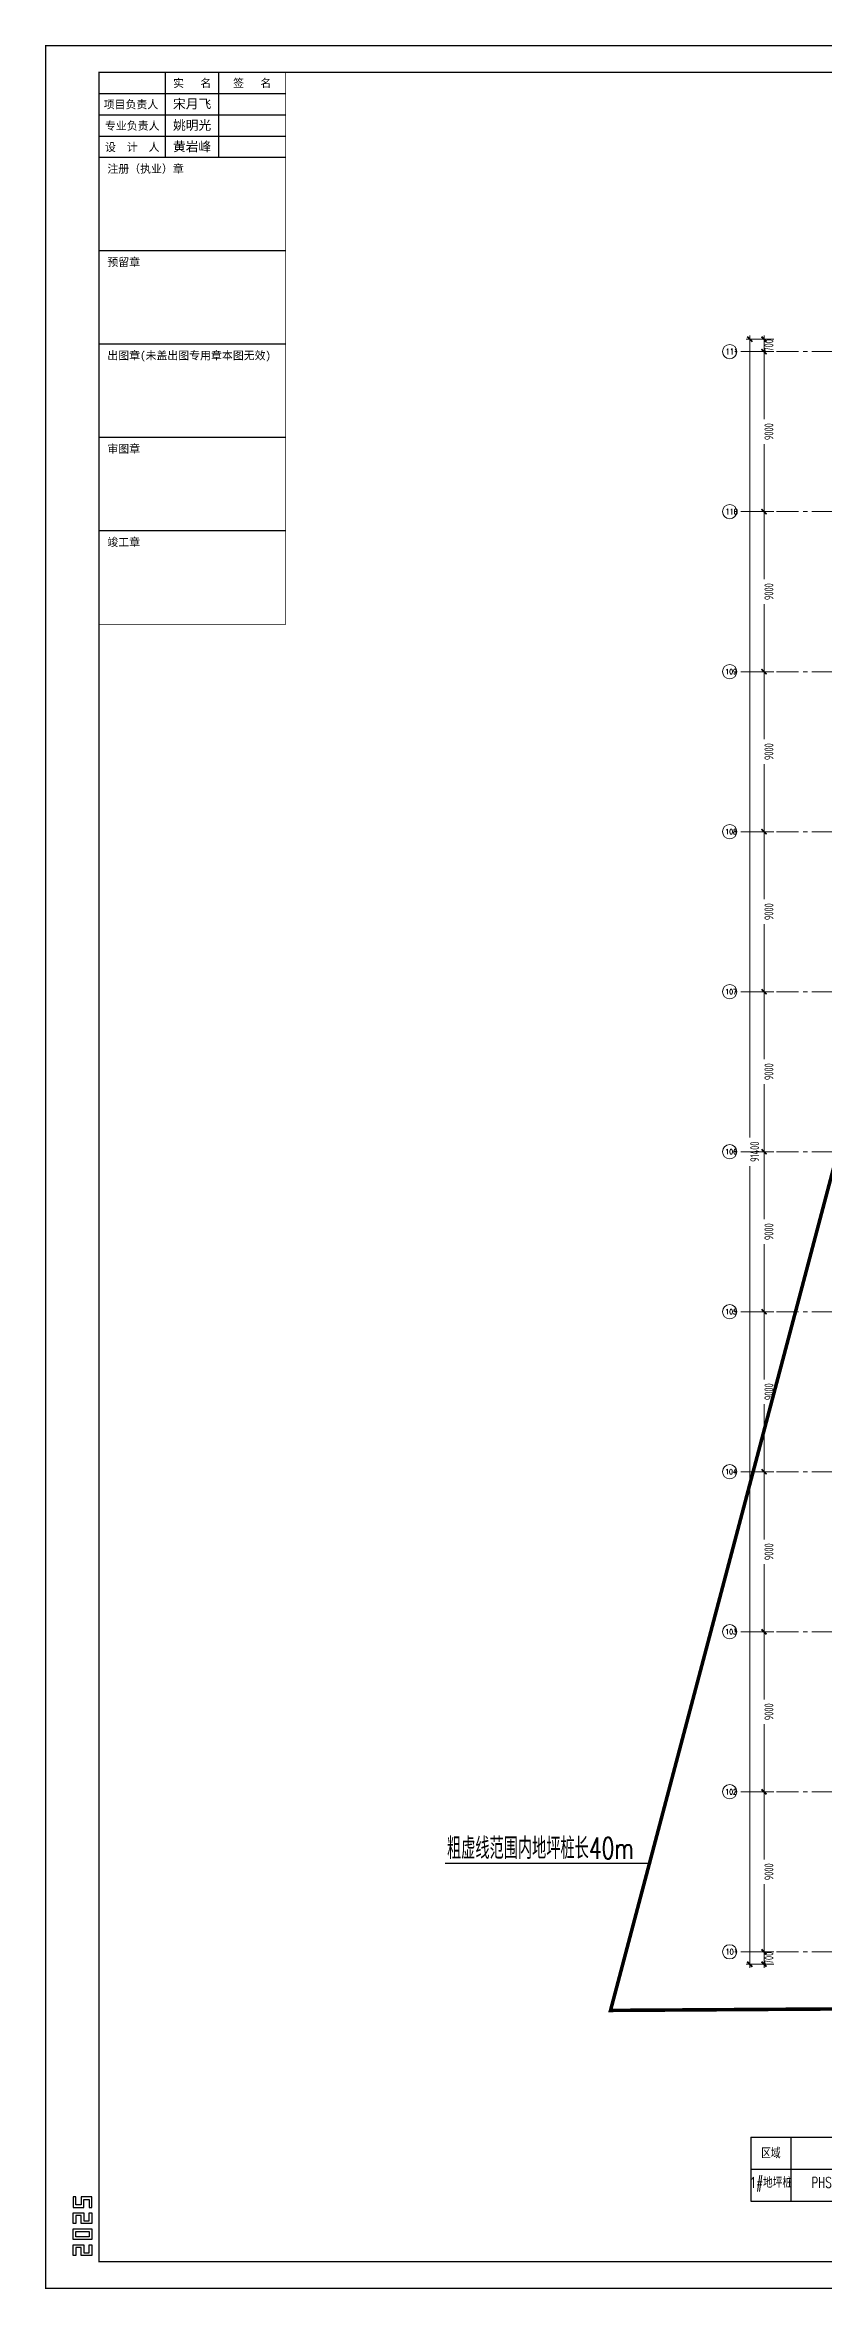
# Model space of a CAD drawing. Extents: x -1201378 to 2367219, y -619313 to 244905.
# Drawn here: x -555756 to -511978, y 118680 to 244905 of the extents above; entities that cross this region are included whole.
import ezdxf
from ezdxf.enums import TextEntityAlignment as Align

# ---------------------------------------------------------------- set-up
doc = ezdxf.new("R2010")
doc.units = 0
doc.header["$LTSCALE"] = 1000
doc.linetypes.add('CENTER', pattern=[2, 1.25, -0.25, 0.25, -0.25])
doc.linetypes.add('DASH', pattern=[0.35, 0.25, -0.1])
doc.layers.get('0').update_dxf_attribs({"linetype": 'CONTINUOUS'})
doc.layers.get('Defpoints').update_dxf_attribs({"linetype": 'CONTINUOUS'})
for name, color, linetype in [('0-cxFrame', 155, 'CONTINUOUS'), ('qianming', 155, 'CONTINUOUS'), ('S-SGJ', 21, 'CONTINUOUS')]:
    doc.layers.add(name, color=color, linetype=linetype)
for name, color, linetype, lineweight in [('0-cxText', 131, 'CONTINUOUS', 25), ('S-axis', 111, 'CONTINUOUS', 0), ('S-dote', 5, 'CENTER', 0)]:
    doc.layers.add(name, color=color, linetype=linetype, lineweight=lineweight)
doc.styles.add('_TCH_AXIS', font='COMPLEX', dxfattribs={"bigfont": 'GBCBIG'})
doc.styles.add('cx_biaoti', font='')
doc.styles.add('cx_tuming', font='simhei.ttf')
doc.styles.add('cx_tuqian1', font='')
doc.styles.add('SS1', font='tj-romans1.shx', dxfattribs={"width": 0.7, "bigfont": 'tj-hztxt1.shx'})
doc.styles.add('TSSD_Dimension', font='tssdeng.shx', dxfattribs={"width": 0.7, "bigfont": 'hztxt.shx'})
doc.styles.add('图框宋体', font='', dxfattribs={"width": 0.75})
doc.styles.add('黑体', font='simhei.ttf', dxfattribs={"width": 0.8})
doc.styles.get('cx_biaoti').set_extended_font_data('SimSun')
doc.styles.get('cx_tuqian1').set_extended_font_data('SimSun')
doc.styles.get('图框宋体').set_extended_font_data('SimSun')
doc.dimstyles.new('TSSD_200_200', dxfattribs={"dimtxt": 500, "dimasz": 200, "dimexe": 200, "dimexo": 500, "dimgap": 200, "dimtad": 1, "dimdec": 0, "dimzin": 0, "dimdsep": 46, "dimtxsty": 'TSSD_Dimension', "dimblk": 'ARCHTICK', "dimcen": 0, "dimdle": 200, "dimclrt": 7, "dimadec": 0, "dimazin": 0, "dimtfac": 1, "dimtdec": 0, "dimtix": 1, "dimtmove": 2, "dimatfit": 3, "dimfxl": 1, "dimtolj": 1, "dimtzin": 0, "dimarcsym": 0})

# ---------------------------------------------------------------- blocks, each defined once
blk = doc.blocks.new('zjcx_lan_xinxi(Dragon)')
for p, q in [((7000, -3200), (0, -3200)), ((7000, -6700), (0, -6700)), ((7000, -10200), (0, -10200)), ((7000, -13700), (0, -13700)), ((7000, -17200), (0, -17200))]:
    blk.add_line(p, q)
at = {"const_width": 25}
blk.add_lwpolyline([(0, -20700), (7000, -20700), (7000, 0), (0, 0)], close=True, dxfattribs=at)
for points in [[(2500, -3200), (2500, 0)], [(4500, -3200), (4500, 0)], [(0, -800), (7000, -800)], [(0, -1600), (7000, -1600)], [(0, -2400), (7000, -2400)]]:
    blk.add_lwpolyline(points)
for points in [[(7000, -3200), (7000, 0)], [(0, -3200), (7000, -3200)], [(0, -20700), (7000, -20700), (7000, -3200)], [(0, -20700), (7000, -20700)]]:
    blk.add_lwpolyline(points, dxfattribs=at)
at = {"style": '图框宋体'}
for s, p in [('实   名', (3500, -400)), ('签   名', (5750, -400)), ('项目负责人', (1204, -1200)), ('专业负责人', (1250, -2000)), ('设  计  人', (1250, -2800))]:
    blk.add_text(s, height=300, dxfattribs=at).set_placement(p, align=Align.MIDDLE)
for s, p in [('注册（执业）章', (318, -3771)), ('预留章', (318, -7271)), ('出图章(未盖出图专用章本图无效)', (318, -10771)), ('审图章', (318, -14271)), ('竣工章', (318, -17771))]:
    blk.add_text(s, height=300, dxfattribs=at).set_placement(p)
blk = doc.blocks.new('T-信息(Dragon)')
at = {"layer": '0-cxFrame'}
blk.add_blockref('zjcx_lan_xinxi(Dragon)', (0, 0), dxfattribs=at)
at = {"layer": 'qianming', "color": 3, "style": 'cx_biaoti'}
for s, p in [('宋月飞', (3497, -1185)), ('姚明光', (3497, -1985)), ('黄岩峰', (3497, -2785))]:
    blk.add_text(s, height=350, dxfattribs=at).set_placement(p, align=Align.MIDDLE_CENTER)
blk = doc.blocks.new('TK22.A0 L(Dragon)')
at = {"layer": '0-cxFrame', "color": 7, "const_width": 0.5}
blk.add_lwpolyline([(0, 0), (-1486, 0), (-1486, 841), (0, 841)], close=True, dxfattribs=at)
at = {"layer": '0-cxFrame', "const_width": 0.5}
blk.add_lwpolyline([(-80, 10), (-1466, 10), (-1466, 831), (-80, 831)], close=True, dxfattribs=at)
at = {"layer": 'Defpoints', "color": 2}
for points in [[(-1474.6, 34.37), (-1475.6, 34.37), (-1475.6, 30.37), (-1471.6, 30.37), (-1471.6, 33.37), (-1469.6, 33.37), (-1469.6, 30.37), (-1468.6, 30.37), (-1468.6, 34.37), (-1472.6, 34.37), (-1472.6, 31.37), (-1474.6, 31.37), (-1474.6, 34.37)], [(-1474.6, 24.37), (-1475.6, 24.37), (-1475.6, 28.37), (-1471.6, 28.37), (-1471.6, 25.37), (-1469.6, 25.37), (-1469.6, 28.37), (-1468.6, 28.37), (-1468.6, 24.37), (-1472.6, 24.37), (-1472.6, 27.37), (-1474.6, 27.37), (-1474.6, 24.37)], [(-1474.6, 12.37), (-1475.6, 12.37), (-1475.6, 16.37), (-1471.6, 16.37), (-1471.6, 13.37), (-1469.6, 13.37), (-1469.6, 16.37), (-1468.6, 16.37), (-1468.6, 12.37), (-1472.6, 12.37), (-1472.6, 15.37), (-1474.6, 15.37), (-1474.6, 12.37)]]:
    blk.add_lwpolyline(points, dxfattribs=at)
for points in [[(-1475.6, 18.37), (-1475.6, 22.37), (-1468.6, 22.37), (-1468.6, 18.37)], [(-1474.6, 19.37), (-1474.6, 21.37), (-1469.6, 21.37), (-1469.6, 19.37)]]:
    blk.add_lwpolyline(points, close=True, dxfattribs=at)
at = {"layer": '0-cxFrame', "xscale": 0.009999999999999998, "yscale": 0.009999999999999998, "zscale": 0.009999999999999998}
blk.add_blockref('T-信息(Dragon)', (-1466, 831), dxfattribs=at)
at = {"style": '黑体', "flags": 4}
blk.add_attdef('图幅', text='', height=3.3, dxfattribs=at).set_placement((-40, 3), align=Align.RIGHT)
at = {"layer": '0-cxText', "flags": 4}
for tag, height, style, p in [('建设单位', 3.5, 'cx_tuming', (-45, 240)), ('项目名称', 3.5, 'cx_tuming', (-45, 210)), ('子项名称', 3.5, 'cx_tuming', (-45, 180)), ('工程编号', 3.3, 'cx_tuqian1', (-35, 165)), ('图名1', 3.5, 'cx_tuming', (-45, 87)), ('图名2', 3.5, 'cx_tuming', (-45, 79)), ('图名3', 3.5, 'cx_tuming', (-45, 71)), ('出图日期', 3.3, 'cx_tuqian1', (-39, 60)), ('专业', 3.3, 'cx_tuqian1', (-55, 52)), ('图号', 3.3, 'cx_tuqian1', (-55, 44)), ('版次', 3.3, 'cx_tuqian1', (-20, 44))]:
    blk.add_attdef(tag, text='', height=height, dxfattribs=dict(at, style=style)).set_placement(p, align=Align.MIDDLE)
at = {"layer": 'Defpoints', "color": 6, "flags": 4}
for tag, height, style, p in [('tufu', 3.3, '黑体', (-12, 12)), ('dwfname', 4, 'cx_tuqian1', (-80, 3))]:
    blk.add_attdef(tag, text='', height=height, dxfattribs=dict(at, style=style)).set_placement(p, align=Align.RIGHT)
blk = doc.blocks.new('_ArchTick')
at = {"color": 0, "linetype": 'ByBlock', "const_width": 0.5}
blk.add_lwpolyline([(-0.71, -0.71), (0.71, 0.71)], dxfattribs=at)
blk = doc.blocks.new('*D2981')
at = {"layer": 'Defpoints', "color": 0, "transparency": 16777216}
for p in [(-215303, 25027), (-214244, 25027), (-214244, 24327)]:
    blk.add_point(p, dxfattribs=at)
at = {"layer": 'S-axis', "color": 0, "lineweight": -2, "transparency": 16777216}
for p, q in [((-214744, 25027), (-215503, 25027)), ((-214744, 24327), (-215503, 24327)), ((-215303, 24127), (-215303, 25227))]:
    blk.add_line(p, q, dxfattribs=at)
at = {"layer": 'S-axis', "color": 0, "lineweight": -2, "transparency": 16777216, "xscale": 200, "yscale": 200, "zscale": 200}
for p, rotation in [((-215303, 25027), 90), ((-215303, 24327), 270)]:
    blk.add_blockref('_ArchTick', p, dxfattribs=dict(at, rotation=rotation))
at = {"layer": 'S-axis', "color": 7, "transparency": 16777216, "insert": (-215028, 24677), "char_height": 500, "attachment_point": 5, "rotation": 90, "style": 'TSSD_Dimension'}
blk.add_mtext('\\A1;700', dxfattribs=at)
blk = doc.blocks.new('*D2982')
at = {"layer": 'Defpoints', "color": 0, "transparency": 16777216}
for p in [(-215303, 34027), (-214244, 34027), (-214244, 25027)]:
    blk.add_point(p, dxfattribs=at)
at = {"layer": 'S-axis', "color": 0, "lineweight": -2, "transparency": 16777216}
for p, q in [((-215303, 34227), (-215303, 30225)), ((-214744, 34027), (-215503, 34027)), ((-215303, 24827), (-215303, 28829)), ((-214744, 25027), (-215503, 25027))]:
    blk.add_line(p, q, dxfattribs=at)
at = {"layer": 'S-axis', "color": 0, "lineweight": -2, "transparency": 16777216, "xscale": 200, "yscale": 200, "zscale": 200}
for p, rotation in [((-215303, 34027), 90), ((-215303, 25027), 270)]:
    blk.add_blockref('_ArchTick', p, dxfattribs=dict(at, rotation=rotation))
at = {"layer": 'S-axis', "color": 7, "transparency": 16777216, "insert": (-215028, 29527), "char_height": 500, "attachment_point": 5, "rotation": 90, "style": 'TSSD_Dimension'}
blk.add_mtext('\\A1;9000', dxfattribs=at)
blk = doc.blocks.new('*D2983')
at = {"layer": 'Defpoints', "color": 0, "transparency": 16777216}
for p in [(-215303, 43027), (-214244, 43027), (-214244, 34027)]:
    blk.add_point(p, dxfattribs=at)
at = {"layer": 'S-axis', "color": 0, "lineweight": -2, "transparency": 16777216}
for p, q in [((-214744, 43027), (-215503, 43027)), ((-215303, 43227), (-215303, 39225)), ((-215303, 33827), (-215303, 37829)), ((-214744, 34027), (-215503, 34027))]:
    blk.add_line(p, q, dxfattribs=at)
at = {"layer": 'S-axis', "color": 0, "lineweight": -2, "transparency": 16777216, "xscale": 200, "yscale": 200, "zscale": 200}
for p, rotation in [((-215303, 43027), 90), ((-215303, 34027), 270)]:
    blk.add_blockref('_ArchTick', p, dxfattribs=dict(at, rotation=rotation))
at = {"layer": 'S-axis', "color": 7, "transparency": 16777216, "insert": (-215028, 38527), "char_height": 500, "attachment_point": 5, "rotation": 90, "style": 'TSSD_Dimension'}
blk.add_mtext('\\A1;9000', dxfattribs=at)
blk = doc.blocks.new('*D2984')
at = {"layer": 'Defpoints', "color": 0, "transparency": 16777216}
for p in [(-215303, 52027), (-214244, 52027), (-214244, 43027)]:
    blk.add_point(p, dxfattribs=at)
at = {"layer": 'S-axis', "color": 0, "lineweight": -2, "transparency": 16777216}
for p, q in [((-214744, 52027), (-215503, 52027)), ((-215303, 52227), (-215303, 48225)), ((-215303, 42827), (-215303, 46829)), ((-214744, 43027), (-215503, 43027))]:
    blk.add_line(p, q, dxfattribs=at)
at = {"layer": 'S-axis', "color": 0, "lineweight": -2, "transparency": 16777216, "xscale": 200, "yscale": 200, "zscale": 200}
for p, rotation in [((-215303, 52027), 90), ((-215303, 43027), 270)]:
    blk.add_blockref('_ArchTick', p, dxfattribs=dict(at, rotation=rotation))
at = {"layer": 'S-axis', "color": 7, "transparency": 16777216, "insert": (-215028, 47527), "char_height": 500, "attachment_point": 5, "rotation": 90, "style": 'TSSD_Dimension'}
blk.add_mtext('\\A1;9000', dxfattribs=at)
blk = doc.blocks.new('*D2985')
at = {"layer": 'Defpoints', "color": 0, "transparency": 16777216}
for p in [(-215303, 61027), (-214244, 61027), (-214244, 52027)]:
    blk.add_point(p, dxfattribs=at)
at = {"layer": 'S-axis', "color": 0, "lineweight": -2, "transparency": 16777216}
for p, q in [((-214744, 61027), (-215503, 61027)), ((-215303, 61227), (-215303, 57225)), ((-215303, 51827), (-215303, 55829)), ((-214744, 52027), (-215503, 52027))]:
    blk.add_line(p, q, dxfattribs=at)
at = {"layer": 'S-axis', "color": 0, "lineweight": -2, "transparency": 16777216, "xscale": 200, "yscale": 200, "zscale": 200}
for p, rotation in [((-215303, 61027), 90), ((-215303, 52027), 270)]:
    blk.add_blockref('_ArchTick', p, dxfattribs=dict(at, rotation=rotation))
at = {"layer": 'S-axis', "color": 7, "transparency": 16777216, "insert": (-215028, 56527), "char_height": 500, "attachment_point": 5, "rotation": 90, "style": 'TSSD_Dimension'}
blk.add_mtext('\\A1;9000', dxfattribs=at)
blk = doc.blocks.new('*D2986')
at = {"layer": 'Defpoints', "color": 0, "transparency": 16777216}
for p in [(-215303, 70027), (-214244, 70027), (-214244, 61027)]:
    blk.add_point(p, dxfattribs=at)
at = {"layer": 'S-axis', "color": 0, "lineweight": -2, "transparency": 16777216}
for p, q in [((-214744, 70027), (-215503, 70027)), ((-215303, 70227), (-215303, 66225)), ((-215303, 60827), (-215303, 64829)), ((-214744, 61027), (-215503, 61027))]:
    blk.add_line(p, q, dxfattribs=at)
at = {"layer": 'S-axis', "color": 0, "lineweight": -2, "transparency": 16777216, "xscale": 200, "yscale": 200, "zscale": 200}
for p, rotation in [((-215303, 70027), 90), ((-215303, 61027), 270)]:
    blk.add_blockref('_ArchTick', p, dxfattribs=dict(at, rotation=rotation))
at = {"layer": 'S-axis', "color": 7, "transparency": 16777216, "insert": (-215028, 65527), "char_height": 500, "attachment_point": 5, "rotation": 90, "style": 'TSSD_Dimension'}
blk.add_mtext('\\A1;9000', dxfattribs=at)
blk = doc.blocks.new('*D2987')
at = {"layer": 'Defpoints', "color": 0, "transparency": 16777216}
for p in [(-215303, 79027), (-214244, 79027), (-214244, 70027)]:
    blk.add_point(p, dxfattribs=at)
at = {"layer": 'S-axis', "color": 0, "lineweight": -2, "transparency": 16777216}
for p, q in [((-214744, 79027), (-215503, 79027)), ((-215303, 79227), (-215303, 75225)), ((-215303, 69827), (-215303, 73829)), ((-214744, 70027), (-215503, 70027))]:
    blk.add_line(p, q, dxfattribs=at)
at = {"layer": 'S-axis', "color": 0, "lineweight": -2, "transparency": 16777216, "xscale": 200, "yscale": 200, "zscale": 200}
for p, rotation in [((-215303, 79027), 90), ((-215303, 70027), 270)]:
    blk.add_blockref('_ArchTick', p, dxfattribs=dict(at, rotation=rotation))
at = {"layer": 'S-axis', "color": 7, "transparency": 16777216, "insert": (-215028, 74527), "char_height": 500, "attachment_point": 5, "rotation": 90, "style": 'TSSD_Dimension'}
blk.add_mtext('\\A1;9000', dxfattribs=at)
blk = doc.blocks.new('*D2988')
at = {"layer": 'Defpoints', "color": 0, "transparency": 16777216}
for p in [(-215303, 88027), (-214244, 88027), (-214244, 79027)]:
    blk.add_point(p, dxfattribs=at)
at = {"layer": 'S-axis', "color": 0, "lineweight": -2, "transparency": 16777216}
for p, q in [((-214744, 88027), (-215503, 88027)), ((-215303, 88227), (-215303, 84225)), ((-215303, 78827), (-215303, 82829)), ((-214744, 79027), (-215503, 79027))]:
    blk.add_line(p, q, dxfattribs=at)
at = {"layer": 'S-axis', "color": 0, "lineweight": -2, "transparency": 16777216, "xscale": 200, "yscale": 200, "zscale": 200}
for p, rotation in [((-215303, 88027), 90), ((-215303, 79027), 270)]:
    blk.add_blockref('_ArchTick', p, dxfattribs=dict(at, rotation=rotation))
at = {"layer": 'S-axis', "color": 7, "transparency": 16777216, "insert": (-215028, 83527), "char_height": 500, "attachment_point": 5, "rotation": 90, "style": 'TSSD_Dimension'}
blk.add_mtext('\\A1;9000', dxfattribs=at)
blk = doc.blocks.new('*D2989')
at = {"layer": 'Defpoints', "color": 0, "transparency": 16777216}
for p in [(-215303, 97027), (-214244, 97027), (-214244, 88027)]:
    blk.add_point(p, dxfattribs=at)
at = {"layer": 'S-axis', "color": 0, "lineweight": -2, "transparency": 16777216}
for p, q in [((-215303, 97227), (-215303, 93225)), ((-214744, 97027), (-215503, 97027)), ((-215303, 87827), (-215303, 91829)), ((-214744, 88027), (-215503, 88027))]:
    blk.add_line(p, q, dxfattribs=at)
at = {"layer": 'S-axis', "color": 0, "lineweight": -2, "transparency": 16777216, "xscale": 200, "yscale": 200, "zscale": 200}
for p, rotation in [((-215303, 97027), 90), ((-215303, 88027), 270)]:
    blk.add_blockref('_ArchTick', p, dxfattribs=dict(at, rotation=rotation))
at = {"layer": 'S-axis', "color": 7, "transparency": 16777216, "insert": (-215028, 92527), "char_height": 500, "attachment_point": 5, "rotation": 90, "style": 'TSSD_Dimension'}
blk.add_mtext('\\A1;9000', dxfattribs=at)
blk = doc.blocks.new('*D2990')
at = {"layer": 'Defpoints', "color": 0, "transparency": 16777216}
for p in [(-215303, 106027), (-214244, 106027), (-214244, 97027)]:
    blk.add_point(p, dxfattribs=at)
at = {"layer": 'S-axis', "color": 0, "lineweight": -2, "transparency": 16777216}
for p, q in [((-215303, 106227), (-215303, 102225)), ((-214744, 106027), (-215503, 106027)), ((-215303, 96827), (-215303, 100829)), ((-214744, 97027), (-215503, 97027))]:
    blk.add_line(p, q, dxfattribs=at)
at = {"layer": 'S-axis', "color": 0, "lineweight": -2, "transparency": 16777216, "xscale": 200, "yscale": 200, "zscale": 200}
for p, rotation in [((-215303, 106027), 90), ((-215303, 97027), 270)]:
    blk.add_blockref('_ArchTick', p, dxfattribs=dict(at, rotation=rotation))
at = {"layer": 'S-axis', "color": 7, "transparency": 16777216, "insert": (-215028, 101527), "char_height": 500, "attachment_point": 5, "rotation": 90, "style": 'TSSD_Dimension'}
blk.add_mtext('\\A1;9000', dxfattribs=at)
blk = doc.blocks.new('*D2991')
at = {"layer": 'Defpoints', "color": 0, "transparency": 16777216}
for p in [(-215303, 115027), (-214244, 115027), (-214244, 106027)]:
    blk.add_point(p, dxfattribs=at)
at = {"layer": 'S-axis', "color": 0, "lineweight": -2, "transparency": 16777216}
for p, q in [((-214744, 115027), (-215503, 115027)), ((-215303, 115227), (-215303, 111225)), ((-215303, 105827), (-215303, 109829)), ((-214744, 106027), (-215503, 106027))]:
    blk.add_line(p, q, dxfattribs=at)
at = {"layer": 'S-axis', "color": 0, "lineweight": -2, "transparency": 16777216, "xscale": 200, "yscale": 200, "zscale": 200}
for p, rotation in [((-215303, 115027), 90), ((-215303, 106027), 270)]:
    blk.add_blockref('_ArchTick', p, dxfattribs=dict(at, rotation=rotation))
at = {"layer": 'S-axis', "color": 7, "transparency": 16777216, "insert": (-215028, 110527), "char_height": 500, "attachment_point": 5, "rotation": 90, "style": 'TSSD_Dimension'}
blk.add_mtext('\\A1;9000', dxfattribs=at)
blk = doc.blocks.new('*D2992')
at = {"layer": 'Defpoints', "color": 0, "transparency": 16777216}
for p in [(-215303, 115727), (-214244, 115727), (-214244, 115027)]:
    blk.add_point(p, dxfattribs=at)
at = {"layer": 'S-axis', "color": 0, "lineweight": -2, "transparency": 16777216}
for p, q in [((-214744, 115727), (-215503, 115727)), ((-214744, 115027), (-215503, 115027)), ((-215303, 114827), (-215303, 115927))]:
    blk.add_line(p, q, dxfattribs=at)
at = {"layer": 'S-axis', "color": 0, "lineweight": -2, "transparency": 16777216, "xscale": 200, "yscale": 200, "zscale": 200}
for p, rotation in [((-215303, 115727), 90), ((-215303, 115027), 270)]:
    blk.add_blockref('_ArchTick', p, dxfattribs=dict(at, rotation=rotation))
at = {"layer": 'S-axis', "color": 7, "transparency": 16777216, "insert": (-215028, 115377), "char_height": 500, "attachment_point": 5, "rotation": 90, "style": 'TSSD_Dimension'}
blk.add_mtext('\\A1;700', dxfattribs=at)
blk = doc.blocks.new('*D3020')
at = {"layer": 'Defpoints', "color": 0, "transparency": 16777216}
for p in [(-216103, 115727), (-214344, 115727), (-214344, 24327)]:
    blk.add_point(p, dxfattribs=at)
at = {"layer": 'S-axis', "color": 0, "lineweight": -2, "transparency": 16777216}
for p, q in [((-214844, 115727), (-216303, 115727)), ((-216103, 115927), (-216103, 70833)), ((-216103, 24127), (-216103, 69221)), ((-214844, 24327), (-216303, 24327))]:
    blk.add_line(p, q, dxfattribs=at)
at = {"layer": 'S-axis', "color": 0, "lineweight": -2, "transparency": 16777216, "xscale": 200, "yscale": 200, "zscale": 200}
for p, rotation in [((-216103, 115727), 90), ((-216103, 24327), 270)]:
    blk.add_blockref('_ArchTick', p, dxfattribs=dict(at, rotation=rotation))
at = {"layer": 'S-axis', "color": 7, "transparency": 16777216, "insert": (-215828, 70027), "char_height": 500, "attachment_point": 5, "rotation": 90, "style": 'TSSD_Dimension'}
blk.add_mtext('\\A1;91400', dxfattribs=at)
blk = doc.blocks.new('1#轴网')
at = {"layer": 'S-axis'}
for centre in [(-217234.2, 115028.1), (-217234.2, 106028.1), (-217234.2, 97028.1), (-217234.2, 88028.1), (-217234.2, 79028.1), (-217234.2, 70028.1), (-217234.2, 61028.1), (-217234.2, 52028.1), (-217234.2, 43028.1), (-217234.2, 34028.1), (-217234.2, 25028.1)]:
    blk.add_circle(centre, 400, dxfattribs=at)
at = {"layer": 'S-dote'}
for p, q in [((-99358.5, 115027), (-216950.7, 115027)), ((-99358.5, 106027), (-216950.7, 106027)), ((-99358.5, 97027), (-216950.7, 97027)), ((-99358.5, 88027), (-216950.7, 88027)), ((-99358.5, 79027), (-216950.7, 79027)), ((-99358.5, 70027), (-216950.7, 70027)), ((-99358.5, 61027), (-216950.7, 61027)), ((-99358.5, 52027), (-216950.7, 52027)), ((-99358.5, 43027), (-216950.7, 43027)), ((-99358.5, 34027), (-216950.7, 34027)), ((-99358.5, 25027), (-216950.7, 25027))]:
    blk.add_line(p, q, dxfattribs=at)
at = {"layer": 'S-axis', "style": '_TCH_AXIS', "width": 0.705882}
for s, height, p in [('111', 339.64, (-217456.8, 114858.3)), ('110', 313.67, (-217466.1, 105871.3)), ('109', 290.63, (-217473.5, 96882.8)), ('108', 290.63, (-217473.5, 87882.8)), ('107', 290.63, (-217473.5, 78882.8)), ('106', 290.63, (-217473.5, 69882.8)), ('105', 290.63, (-217473.5, 60882.8)), ('104', 282.17, (-217476, 51887)), ('103', 290.63, (-217473.5, 42882.8)), ('102', 290.63, (-217473.5, 33882.8)), ('101', 313.67, (-217466.1, 24871.3))]:
    blk.add_text(s, height=height, dxfattribs=at).set_placement(p)
at = {"layer": 'S-axis'}
for base, p1, p2, picture, middle in [((-216102.5, 115727), (-214344.3, 24327), (-214344.3, 115727), '*D3020', (-215827.5, 70027)), ((-215302.5, 115727), (-214244.3, 115027), (-214244.3, 115727), '*D2992', (-215027.5, 115377)), ((-215302.5, 115027), (-214244.3, 106027), (-214244.3, 115027), '*D2991', (-215027.5, 110527)), ((-215302.5, 106027), (-214244.3, 97027), (-214244.3, 106027), '*D2990', (-215027.5, 101527)), ((-215302.5, 97027), (-214244.3, 88027), (-214244.3, 97027), '*D2989', (-215027.5, 92527)), ((-215302.5, 88027), (-214244.3, 79027), (-214244.3, 88027), '*D2988', (-215027.5, 83527)), ((-215302.5, 79027), (-214244.3, 70027), (-214244.3, 79027), '*D2987', (-215027.5, 74527)), ((-215302.5, 70027), (-214244.3, 61027), (-214244.3, 70027), '*D2986', (-215027.5, 65527)), ((-215302.5, 61027), (-214244.3, 52027), (-214244.3, 61027), '*D2985', (-215027.5, 56527)), ((-215302.5, 52027), (-214244.3, 43027), (-214244.3, 52027), '*D2984', (-215027.5, 47527)), ((-215302.5, 43027), (-214244.3, 34027), (-214244.3, 43027), '*D2983', (-215027.5, 38527)), ((-215302.5, 34027), (-214244.3, 25027), (-214244.3, 34027), '*D2982', (-215027.5, 29527)), ((-215302.5, 25027), (-214244.3, 24327), (-214244.3, 25027), '*D2981', (-215027.5, 24677))]:
    dim = blk.add_linear_dim(base=base, p1=p1, p2=p2, angle=90, dimstyle='TSSD_200_200', dxfattribs=at)
    dim.commit()
    dim.dimension.update_dxf_attribs({"geometry": picture, "text_midpoint": middle, "dimtype": 161})

msp = doc.modelspace()

# ---------------------------------------------------------------- linework, layer by layer
at = {"layer": 'S-SGJ'}
for p, q in [((-533247.5, 142642.1), (-521743.1, 142642.1)), ((-516039.3, 127227.2), (-481965.4, 127227.2)), ((-516039.3, 127227.2), (-516039.3, 123627.2)), ((-513789.3, 127227.2), (-513789.3, 123627.2)), ((-516039.3, 125427.2), (-481965.4, 125427.2)), ((-516039.3, 123627.2), (-481965.4, 123627.2))]:
    msp.add_line(p, q, dxfattribs=at)
at = {"layer": 'S-SGJ', "linetype": 'DASH', "ltscale": 10, "const_width": 200}
msp.add_lwpolyline([(-502559.4, 215093.5), (-457108.5, 215093.5), (-457108.5, 196106.3), (-473608.5, 196106.3), (-473608.5, 173651.8), (-398758.5, 173651.8), (-398758.5, 146689.3), (-424108.5, 146651.8), (-424108.5, 134998.7), (-523937.2, 134355.6), (-502559.4, 215093.5)], dxfattribs=at)

# ---------------------------------------------------------------- block references
at = {"layer": '0-cxFrame', "xscale": 150, "yscale": 150, "zscale": 150}
msp.add_blockref('TK22.A0 L(Dragon)', (-332818.2, 118717.3), dxfattribs=at)
at = {"layer": 'S-axis'}
msp.add_blockref('1#轴网', (-300000, 112624.8), dxfattribs=at)

# ---------------------------------------------------------------- texts
at = {"layer": 'S-SGJ', "style": 'SS1', "width": 0.7}
for s, height, p in [('粗虚线范围内地坪桩长40m', 1200, (-527887.5, 142872.3)), ('区域', 600, (-514914.3, 126027.2)), ('1#地坪桩', 600, (-514907.8, 124377.2)), ('PHS-AB400(220)', 600, (-510146.9, 124377.2))]:
    msp.add_text(s, height=height, dxfattribs=at).set_placement(p, align=Align.CENTER)

doc.saveas('drawing.dxf')
